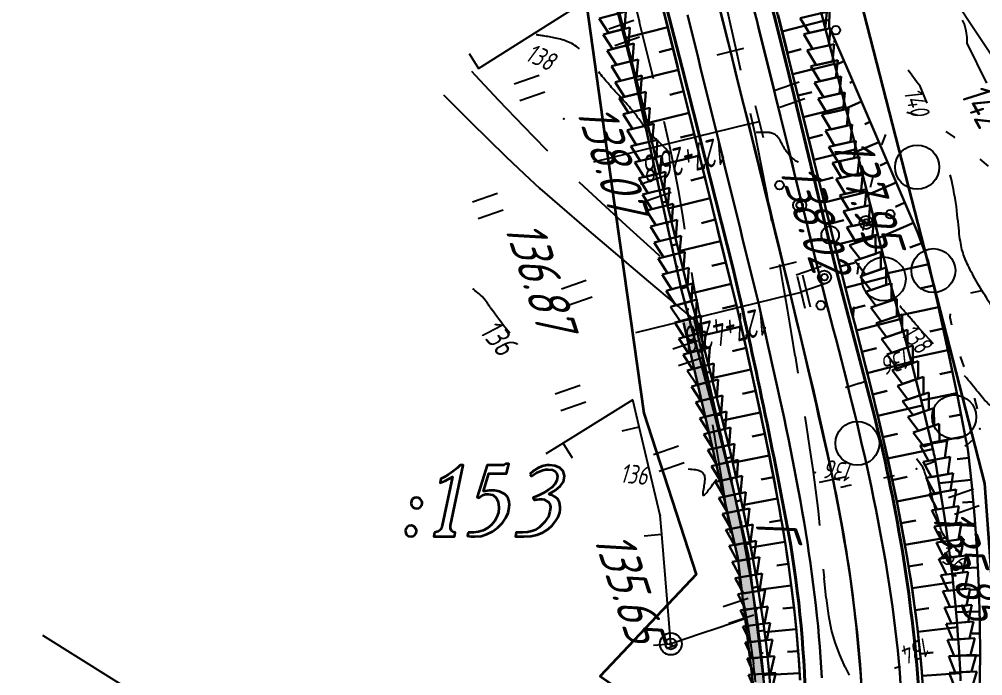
# Model space of a CAD drawing. Header units: millimetres. Extents: x -698 to 8131, y -704 to 4503.
# Drawn here: x 7918.2 to 8005.9, y -330.4 to -270.7 of the extents above; entities that cross this region are included whole.
import ezdxf

# ---------------------------------------------------------------- set-up
doc = ezdxf.new("R2010")
doc.units = ezdxf.units.MM
doc.linetypes.add('CONTI', pattern=[0])
for name, color, linetype, lineweight in [('10', 1, 'Continuous', 35), ('КОПИЯ_ОСЬ_13_ОТКОСЫ', 7, 'Continuous', 30), ('КОПИЯ_ОСЬ_ГРАНИЦЫ_ПОЛОС', 7, 'Continuous', 30), ('КОПИЯ_ОСЬ_ОТКОСЫ', 7, 'Continuous', 30), ('Огражд-перила', 1, 'ограждение2', 40), ('ОСЬ_ВЕРХ_ПОКРЫТИЯ_ГРАНИЦЫ_ПОЛОС', 7, 'Continuous', 30), ('ОСЬ_ВЕРХ_ПОКРЫТИЯ_ОСЬ', 1, 'Continuous', 30), ('Тротуар', 40, 'Continuous', 35)]:
    doc.layers.add(name, color=color, linetype=linetype, lineweight=lineweight)
for name, color, linetype in [('GOR_BDEFAULT', 212, 'CONTI'), ('NAD_MDEFAULT', 7, 'CONTI'), ('PI_OTDEFAULT', 172, 'CONTI'), ('PI_TTDEFAULT', 5, 'CONTI'), ('SIT_LDEFAULT', 7, 'CONTI'), ('USLZNDEFAULT', 7, 'CONTI'), ('канава', 7, 'Continuous'), ('ОСЬ_ВЕРХ_ПОКРЫТИЯ_ПИКЕТЫ', 1, 'Continuous'), ('ОСЬ_ВЕРХ_ПОКРЫТИЯ_РАЗБИВКА_КРИВ', 1, 'Continuous'), ('разметка', 7, 'Continuous')]:
    doc.layers.add(name, color=color, linetype=linetype)
doc.layers.get('КОПИЯ_ОСЬ_ОТКОСЫ').off()
doc.styles.add('eskd', font='isocpeui.ttf', dxfattribs={"width": 1.2})
doc.styles.add('SHRFT', font='isocpeui.ttf', dxfattribs={"width": 3.5})
doc.styles.get("Standard").update_dxf_attribs({"font": 'isocpeui.ttf'})
doc.linetypes.add('ограждение2', pattern='A,0.25,-0.1,[132,ltypeshp.shx,S=0.1,R=0,X=-0.1,Y=0],-0.1,1', length=1.45)

# ---------------------------------------------------------------- blocks, each defined once
blk = doc.blocks.new('BL_22')
at = {"color": 0}
for radius in [1, 0.5, 0.1]:
    blk.add_circle((0, 0), radius, dxfattribs=at)
blk = doc.blocks.new('BL_2011')
at = {"color": 0}
for p, q in [((0, 0), (0, 2.4)), ((1.6, 0), (1.6, 2.4))]:
    blk.add_line(p, q, dxfattribs=at)
blk = doc.blocks.new('BL_2004')
at = {"color": 0}
blk.add_circle((0, 0), 2, dxfattribs=at)
blk = doc.blocks.new('BL_2010')
at = {"color": 0}
for centre, radius in [((0, 5.78), 0.4), ((0, 3.46), 0.6), ((0, 3.46), 0.3), ((0, 0), 0.8), ((-3.46, -1.74), 0.6), ((-3.46, -1.74), 0.3), ((3.46, -1.74), 0.6), ((3.46, -1.74), 0.3), ((-5.78, -2.88), 0.4), ((5.78, -2.88), 0.4)]:
    blk.add_circle(centre, radius, dxfattribs=at)
blk = doc.blocks.new('6')
at = {"layer": 'канава', "color": 5, "linetype": 'Continuous', "lineweight": 30}
for p, q in [((-1.5, -1.25), (-1.5, 1.25)), ((0, 0.75), (-1.5, 1.25)), ((0, 0.75), (0, -0.75)), ((0, -0.75), (-1.5, -1.25))]:
    blk.add_line(p, q, dxfattribs=at)
blk = doc.blocks.new('*U54')
at = {"layer": 'КОПИЯ_ОСЬ_13_ОТКОСЫ'}
for points in [[(276.51, -521.282), (279.502, -532.858), (284.177, -551.278), (285.174, -554.988), (286.411, -559.683), (287.372, -563.491), (288.292, -567.349), (288.314, -567.429), (288.376, -567.671), (288.432, -567.914), (288.466, -568.077), (288.498, -568.24), (288.856, -570.293), (289.18, -572.267), (289.385, -573.597), (289.58, -574.928), (289.765, -576.261), (289.939, -577.607), (290.101, -578.955), (290.249, -580.304), (290.353, -581.325), (290.449, -582.347), (290.536, -583.37), (290.615, -584.394), (290.686, -585.426), (290.748, -586.459), (290.8, -587.493), (290.843, -588.527)], [(270.131, -490.128), (274.724, -499.16), (279.274, -508.213), (279.115, -518.639), (278.901, -529.064), (280.827, -533.516), (286.944, -547.715), (287.905, -550.363), (288.742, -554.12), (289.783, -558.892), (290.59, -562.774), (291.356, -566.715), (291.384, -566.824), (291.434, -567.044), (291.476, -567.265), (291.511, -567.487), (291.54, -567.71), (291.859, -570.746), (292.134, -573.809), (292.356, -576.9), (292.519, -580.015), (292.612, -583.153), (292.629, -586.311), (292.561, -589.485)], [(278.915, -528.461), (278.37, -528.448)], [(279.456, -530.346), (279.289, -530.418)], [(280.25, -532.182), (279.42, -532.54)], [(281.043, -534.018), (280.766, -534.137)], [(281.834, -535.854), (280.417, -536.465)], [(282.626, -537.691), (282.153, -537.895)], [(283.417, -539.528), (281.414, -540.391)], [(284.208, -541.365), (283.541, -541.653)], [(285, -543.202), (282.41, -544.317)], [(285.791, -545.038), (284.928, -545.41)], [(286.582, -546.875), (283.407, -548.243)], [(287.314, -548.735), (286.231, -549.129)], [(287.964, -550.625), (284.225, -551.458)], [(288.399, -552.577), (287.153, -552.855)], [(288.832, -554.53), (285.259, -555.309)], [(289.258, -556.484), (288.067, -556.744)], [(289.684, -558.438), (286.278, -559.18)], [(290.095, -560.395), (288.958, -560.632)], [(290.503, -562.353), (287.256, -563.029)], [(290.89, -564.315), (289.805, -564.526)], [(291.272, -566.279), (288.18, -566.88)], [(291.596, -568.251), (290.552, -568.361)], [(291.806, -570.24), (288.899, -570.545)], [(291.992, -572.231), (291.022, -572.318)], [(292.164, -574.224), (289.507, -574.415)], [(292.307, -576.218), (291.422, -576.282)], [(292.425, -578.215), (290.028, -578.34)], [(292.524, -580.212), (291.725, -580.236)], [(292.584, -582.211), (290.442, -582.275)], [(292.618, -584.211), (291.904, -584.215)], [(292.629, -586.211), (290.734, -586.221)]]:
    blk.add_lwpolyline(points, dxfattribs=at)
blk = doc.blocks.new('*U57')
at = {"layer": 'КОПИЯ_ОСЬ_13_ОТКОСЫ'}
for points in [[(290.183, -534.663), (293.073, -546.158), (296.951, -561.864), (297.7, -564.563), (298.66, -568.245), (299.826, -572.804), (300.713, -576.423), (301.545, -580.019), (302.124, -582.698), (302.485, -584.472), (302.826, -586.25), (303.039, -587.427), (303.242, -588.605), (303.435, -589.786), (303.616, -590.957), (303.784, -592.13), (303.941, -593.305), (304.049, -594.179), (304.15, -595.054), (304.244, -595.93), (304.33, -596.807), (304.537, -599.421)], [(289.583, -532.859), (292.065, -542.5), (293.095, -547.129), (296.375, -562.005), (297.08, -564.715), (298.072, -568.388), (299.277, -572.933), (300.196, -576.538), (301.06, -580.12), (301.266, -581.012), (301.993, -584.565), (302.216, -585.742), (302.43, -586.92), (302.634, -588.099), (302.826, -589.269), (303.007, -590.441), (303.178, -591.614), (303.296, -592.487), (303.408, -593.36), (303.513, -594.234), (303.611, -595.109), (303.7, -595.977), (303.781, -596.845), (303.855, -597.714)], [(291.028, -538.449), (291.135, -538.422)], [(291.525, -540.387), (291.561, -540.378)], [(292.02, -542.325), (292.111, -542.301)], [(292.46, -544.276), (292.49, -544.269)], [(292.894, -546.228), (293.08, -546.186)], [(293.327, -548.18), (293.389, -548.167)], [(293.757, -550.133), (294.04, -550.071)], [(294.188, -552.087), (294.282, -552.066)], [(294.619, -554.04), (294.999, -553.956)], [(295.049, -555.993), (295.176, -555.965)], [(295.48, -557.946), (295.958, -557.84)], [(295.911, -559.899), (296.07, -559.864)], [(296.341, -561.852), (296.917, -561.725)], [(296.839, -563.789), (297.029, -563.74)], [(297.352, -565.722), (297.96, -565.558)], [(297.873, -567.653), (298.076, -567.598)], [(298.39, -569.585), (298.964, -569.433)], [(298.902, -571.518), (299.094, -571.468)], [(299.41, -573.453), (299.951, -573.315)], [(299.904, -575.391), (300.084, -575.345)], [(300.388, -577.331), (300.895, -577.209)], [(300.857, -579.276), (301.026, -579.235)], [(301.309, -581.224), (301.785, -581.126)], [(301.71, -583.183), (301.868, -583.151)], [(302.104, -585.144), (302.598, -585.05)], [(302.464, -587.111), (302.629, -587.082)], [(302.797, -589.083), (303.308, -589.001)], [(303.099, -591.06), (303.27, -591.036)], [(303.368, -593.042), (303.898, -592.975)], [(303.602, -595.029), (303.779, -595.009)], [(303.797, -597.019), (304.343, -596.971)]]:
    blk.add_lwpolyline(points, dxfattribs=at)

msp = doc.modelspace()

# ---------------------------------------------------------------- hatches: boundary and pattern name
at = {"layer": 'Тротуар', "lineweight": 30, "ltscale": 7}
msp.add_hatch(color=256, dxfattribs=at).paths.add_polyline_path([(7979.639, -298.1), (7978.665, -298.325), (7983.589, -319.711), (7984.984, -331.282), (7984.279, -348.877), (7979.817, -365.583), (7965.964, -387.707), (7950.598, -402.987), (7894.383, -450.604), (7843.734, -494.517), (7844.701, -495.003), (7895.033, -451.364), (7951.274, -403.724), (7966.675, -388.456), (7980.744, -365.987), (7985.295, -348.95), (7985.986, -331.241), (7984.576, -319.538)])

# ---------------------------------------------------------------- linework, layer by layer
at = {"linetype": 'Continuous'}
msp.add_line((8051.204, -408.335), (7920.357, -326.767), dxfattribs=at)
at = {"layer": '10'}
for points in [[(7863.853, 70.864), (7884.476, 12.617), (7877.933, 4.654), (7901.503, -60.456), (7901.503, -60.456), (7903.353, -66.696), (7920.303, -88.716), (7920.303, -88.716), (7924.883, -103.006), (7927.523, -111.296), (7935.553, -136.466), (7947.793, -175.836), (7939.213, -182.256), (7941.853, -190.566), (7950.433, -184.326), (7954.713, -198.606), (7954.713, -198.606), (7964.685, -232.402), (7972.355, -287.432), (7972.925, -291.482), (7975.035, -306.552), (7979.805, -321.222), (7971.075, -330.472)], [(8007.615, -334.042), (8006.055, -312.952), (7993.635, -264.502), (7974.573, -194.306), (7968.623, -174.866), (7964.873, -168.836), (7966.053, -166.916), (7929.843, -50.886), (7929.843, -50.886), (7913.743, -6.586), (7904.923, -2.646), (7881.943, 63.124)], [(7954.713, -198.606), (7964.685, -232.402), (7972.355, -287.432), (7972.925, -291.482), (7975.035, -306.552), (7979.805, -321.222), (7971.075, -330.472), (7975.975, -333.902), (7980.045, -344.882), (7974.835, -356.852), (7975.845, -360.712)], [(7777.275, -561.382), (7779.235, -563.922), (7804.995, -544.202), (7801.735, -540.062), (7827.925, -519.342), (7830.075, -522.142), (7880.365, -480.112), (7888.765, -477.362), (7981.265, -400.242), (7996.105, -379.532), (8005.275, -357.472), (8007.615, -334.042), (8006.055, -312.952), (7993.635, -264.502)]]:
    msp.add_lwpolyline(points, dxfattribs=at)
for points in [[(7955.995, -317.402), (7955.935, -317.782), (7957.825, -317.782), (7957.875, -317.402), (7957.655, -317.352), (7957.535, -317.262), (7957.465, -317.032), (7957.465, -316.982), (7957.465, -316.952), (7957.465, -316.922), (7957.465, -316.872), (7957.465, -316.852), (7957.465, -316.812), (7957.465, -316.762), (7958.605, -311.292), (7958.325, -311.292), (7958.175, -311.432), (7958.055, -311.562), (7957.665, -311.872), (7957.465, -312.012), (7957.265, -312.132), (7956.935, -312.332), (7956.575, -312.522), (7956.515, -312.892), (7956.985, -312.702), (7957.625, -312.362), (7956.685, -316.762), (7956.695, -316.792), (7956.675, -316.852), (7956.655, -316.922), (7956.615, -317.022), (7956.535, -317.152), (7956.335, -317.312)], [(7959.075, -317.402), (7958.995, -317.702), (7959.165, -317.732), (7959.335, -317.782), (7959.505, -317.782), (7959.675, -317.782), (7960.235, -317.732), (7960.765, -317.572), (7961.275, -317.322), (7961.755, -316.952), (7962.175, -316.532), (7962.485, -316.082), (7962.695, -315.612), (7962.805, -315.122), (7962.805, -315.022), (7962.815, -314.912), (7962.785, -314.602), (7962.705, -314.332), (7962.575, -314.112), (7962.385, -313.922), (7961.925, -313.672), (7961.455, -313.582), (7961.395, -313.582), (7960.985, -313.602), (7960.605, -313.642), (7960.515, -313.652), (7960.445, -313.662), (7960.945, -312.052), (7962.555, -312.052), (7962.765, -311.162), (7962.495, -311.162), (7962.315, -311.272), (7962.135, -311.292), (7962.015, -311.292), (7961.985, -311.292), (7960.785, -311.292), (7959.885, -314.192), (7960.045, -314.262), (7960.375, -314.012), (7960.645, -313.932), (7960.875, -313.912), (7961.295, -313.992), (7961.605, -314.242), (7961.795, -314.622), (7961.855, -315.132), (7961.855, -315.182), (7961.815, -315.582), (7961.685, -315.972), (7961.475, -316.342), (7961.185, -316.702), (7960.825, -317.002), (7960.435, -317.222), (7960.005, -317.352), (7959.545, -317.402), (7959.305, -317.402)], [(7964.665, -312.092), (7964.835, -312.272), (7965.295, -311.962), (7965.855, -311.732), (7966.105, -311.672), (7966.345, -311.672), (7966.715, -311.722), (7966.975, -311.862), (7967.135, -312.072), (7967.185, -312.312), (7967.125, -312.682), (7966.935, -313.022), (7966.665, -313.312), (7966.385, -313.542), (7965.935, -313.812), (7965.635, -313.962), (7965.535, -314.002), (7965.455, -314.032), (7965.445, -314.032), (7965.405, -314.062), (7965.355, -314.082), (7965.255, -314.122), (7965.165, -314.162), (7965.135, -314.172), (7965.065, -314.212), (7964.985, -314.232), (7965.075, -314.452), (7965.115, -314.432), (7965.195, -314.412), (7965.355, -314.402), (7965.545, -314.372), (7965.585, -314.372), (7965.615, -314.372), (7965.785, -314.382), (7965.975, -314.422), (7966.365, -314.642), (7966.505, -314.832), (7966.545, -315.112), (7966.505, -315.512), (7966.355, -315.942), (7966.015, -316.482), (7965.525, -316.952), (7965.215, -317.152), (7964.865, -317.292), (7964.465, -317.372), (7964.015, -317.402), (7963.925, -317.402), (7963.855, -317.402), (7963.605, -317.402), (7963.415, -317.402), (7963.365, -317.782), (7963.405, -317.782), (7963.445, -317.782), (7963.615, -317.782), (7963.785, -317.782), (7963.965, -317.782), (7964.125, -317.782), (7964.765, -317.742), (7965.345, -317.612), (7965.855, -317.402), (7966.325, -317.102), (7966.705, -316.762), (7967.015, -316.392), (7967.245, -316.002), (7967.395, -315.582), (7967.445, -315.342), (7967.445, -315.102), (7967.385, -314.682), (7967.205, -314.372), (7966.965, -314.162), (7966.715, -314.012), (7966.565, -313.972), (7966.425, -313.932), (7966.425, -313.882), (7966.995, -313.552), (7967.445, -313.202), (7967.725, -312.792), (7967.825, -312.262), (7967.715, -311.842), (7967.405, -311.532), (7966.965, -311.352), (7966.465, -311.292), (7966.355, -311.292), (7966.245, -311.292), (7965.805, -311.392), (7965.385, -311.562), (7965.005, -311.802)], [(7954.005, -314.362), (7953.895, -314.522), (7953.865, -314.732), (7953.895, -314.942), (7954.015, -315.102), (7954.185, -315.202), (7954.365, -315.232), (7954.565, -315.202), (7954.725, -315.082), (7954.845, -314.922), (7954.875, -314.732), (7954.875, -314.682), (7954.875, -314.622), (7954.705, -314.342), (7954.555, -314.252), (7954.375, -314.222), (7954.185, -314.252)], [(7953.505, -316.912), (7953.385, -317.072), (7953.355, -317.272), (7953.385, -317.462), (7953.485, -317.632), (7953.645, -317.742), (7953.865, -317.782), (7954.055, -317.742), (7954.225, -317.632), (7954.335, -317.462), (7954.365, -317.272), (7954.365, -317.242), (7954.365, -317.212), (7954.195, -316.902), (7954.035, -316.802), (7953.865, -316.762), (7953.675, -316.802)]]:
    msp.add_lwpolyline(points, close=True, dxfattribs=at)
at = {"layer": 'GOR_BDEFAULT', "color": 212, "flags": 128}
for points, elevation in [([(8006.239, -276.54), (8004.469, -272.91), (8004.459, -272.39), (8004.369, -271.8), (8004.209, -271.19), (8004.039, -270.82)], 142), ([(7969.189, -273.41), (7969.049, -273.3), (7968.919, -273.2), (7968.779, -273.11), (7968.639, -273.03), (7968.489, -272.95), (7968.349, -272.88), (7968.199, -272.82), (7968.049, -272.76), (7967.909, -272.7), (7967.759, -272.65), (7967.609, -272.6), (7967.459, -272.56), (7967.309, -272.52), (7967.169, -272.49), (7967.019, -272.45), (7966.869, -272.42), (7966.729, -272.39), (7966.589, -272.36), (7966.449, -272.33), (7966.309, -272.31), (7966.179, -272.29), (7966.049, -272.27), (7965.929, -272.25), (7965.809, -272.23), (7965.699, -272.21), (7965.599, -272.2), (7965.499, -272.18), (7965.409, -272.17), (7965.329, -272.16), (7965.249, -272.15)], 138), ([(7977.449, -282.98), (7977.019, -282.48), (7976.569, -282.03), (7976.509, -281.97), (7976.439, -281.91), (7976.369, -281.84), (7976.289, -281.77), (7976.209, -281.7), (7976.129, -281.62), (7976.039, -281.54), (7975.949, -281.45), (7975.859, -281.36), (7975.769, -281.28), (7975.679, -281.19), (7975.589, -281.09), (7975.509, -281), (7975.419, -280.91), (7975.339, -280.82), (7975.269, -280.73), (7975.189, -280.64), (7975.119, -280.55), (7975.059, -280.46), (7974.989, -280.36), (7974.929, -280.27), (7974.859, -280.18), (7974.789, -280.08), (7974.729, -279.99), (7974.659, -279.89), (7974.589, -279.79), (7974.509, -279.69), (7974.439, -279.58), (7974.349, -279.47), (7974.269, -279.36), (7974.169, -279.24), (7974.079, -279.12), (7973.969, -279), (7973.869, -278.87), (7973.759, -278.74), (7973.639, -278.61), (7973.529, -278.48), (7973.409, -278.34), (7973.289, -278.21), (7973.169, -278.08), (7973.049, -277.94), (7972.919, -277.81), (7972.799, -277.68), (7972.679, -277.55), (7972.569, -277.42), (7972.449, -277.29), (7972.339, -277.17), (7972.219, -277.05), (7972.109, -276.93), (7971.999, -276.8), (7971.899, -276.68), (7971.789, -276.56), (7971.679, -276.44), (7971.579, -276.32), (7971.469, -276.19), (7971.369, -276.07), (7971.259, -275.94), (7971.159, -275.8), (7971.049, -275.67), (7970.939, -275.53)], 138), ([(8000.809, -278.36), (8000.169, -276.83), (7999.869, -276.46), (7999.419, -275.83), (7999.089, -275.37)], 140), ([(7987.129, -281.35), (7987.059, -281.28), (7986.989, -281.23), (7986.909, -281.18), (7986.829, -281.14), (7986.749, -281.11), (7986.669, -281.08), (7986.589, -281.06), (7986.509, -281.05), (7986.429, -281.04), (7986.349, -281.03), (7986.269, -281.02), (7986.189, -281.02), (7986.109, -281.02), (7986.039, -281.02), (7985.969, -281.02), (7985.259, -281.03)], 138), ([(7988.079, -282.86), (7988.019, -282.76), (7987.949, -282.65), (7987.879, -282.55), (7987.819, -282.44), (7987.759, -282.33), (7987.699, -282.21), (7987.639, -282.1), (7987.579, -281.99), (7987.519, -281.89), (7987.459, -281.78), (7987.399, -281.68), (7987.329, -281.59), (7987.269, -281.5), (7987.199, -281.42), (7987.129, -281.35)], 138), ([(7989.109, -283.77), (7989.069, -283.74), (7989.009, -283.71), (7988.949, -283.67), (7988.889, -283.63), (7988.819, -283.58), (7988.749, -283.53), (7988.679, -283.47), (7988.609, -283.41), (7988.529, -283.35), (7988.459, -283.28), (7988.379, -283.2), (7988.299, -283.12), (7988.229, -283.04), (7988.159, -282.95), (7988.079, -282.86)], 138), ([(8012.529, -300.51), (8012.369, -300.48), (8012.189, -300.45), (8011.989, -300.42), (8011.779, -300.38), (8011.559, -300.33), (8011.319, -300.28), (8011.079, -300.22), (8010.829, -300.15), (8010.569, -300.07), (8010.309, -299.98), (8010.049, -299.88), (8009.799, -299.77), (8009.539, -299.65), (8009.289, -299.52), (8009.049, -299.37), (8008.809, -299.21), (8008.589, -299.03), (8008.369, -298.85), (8008.149, -298.65), (8007.949, -298.44), (8007.749, -298.23), (8007.559, -298.01), (8007.379, -297.78), (8007.199, -297.55), (8007.029, -297.31), (8006.859, -297.07), (8006.699, -296.83), (8006.539, -296.59), (8006.379, -296.35), (8006.229, -296.11), (8006.079, -295.87), (8005.939, -295.64), (8005.799, -295.41), (8005.659, -295.18), (8005.529, -294.96), (8005.399, -294.74), (8005.269, -294.52), (8005.149, -294.31), (8005.039, -294.1), (8004.929, -293.9), (8004.819, -293.7), (8004.719, -293.51), (8004.629, -293.32), (8004.539, -293.14), (8004.459, -292.97), (8004.379, -292.8), (8004.309, -292.63), (8004.249, -292.47), (8004.179, -292.31), (8004.129, -292.15), (8004.079, -291.99), (8004.029, -291.83), (8003.979, -291.66), (8003.939, -291.48), (8003.909, -291.3), (8003.869, -291.11), (8003.839, -290.91), (8003.799, -290.7), (8003.769, -290.48), (8003.739, -290.24), (8003.719, -289.98), (8003.689, -289.71), (8003.659, -289.43), (8003.629, -289.12), (8003.589, -288.81), (8003.549, -288.48), (8003.509, -288.13), (8003.469, -287.77), (8003.409, -287.4), (8003.349, -287.01), (8003.279, -286.61), (8003.209, -286.19), (8003.119, -285.76), (8003.029, -285.32), (8002.919, -284.87)], 140), ([(7962.839, -299.28), (7962.549, -298.91), (7962.289, -298.58), (7962.059, -298.28), (7961.859, -298.01), (7961.679, -297.77), (7961.519, -297.56), (7961.389, -297.38), (7961.269, -297.22), (7961.169, -297.08), (7961.079, -296.96), (7961.009, -296.85), (7960.949, -296.76), (7960.899, -296.68), (7960.849, -296.62), (7960.819, -296.56), (7960.499, -296.14), (7960.329, -295.96), (7960.189, -295.82), (7960.059, -295.71), (7959.929, -295.61), (7959.789, -295.5), (7959.669, -295.4), (7959.579, -295.32), (7959.519, -295.27), (7959.489, -295.25)], 136), ([(8001.399, -300.24), (8000.259, -299.03), (8000.209, -298.98), (8000.159, -298.92), (8000.109, -298.85), (8000.049, -298.79), (7999.999, -298.73), (7999.939, -298.66), (7999.879, -298.59), (7999.819, -298.52), (7999.759, -298.45), (7999.689, -298.38), (7999.629, -298.3), (7999.559, -298.23), (7999.489, -298.15), (7999.419, -298.07), (7999.349, -297.98), (7999.279, -297.9), (7999.199, -297.81), (7999.119, -297.73), (7999.049, -297.64), (7998.969, -297.55), (7998.899, -297.46), (7998.819, -297.38), (7998.749, -297.3), (7998.679, -297.22), (7998.609, -297.14), (7998.549, -297.07), (7998.489, -297), (7998.429, -296.93), (7998.379, -296.87), (7998.339, -296.82)], 138), ([(8007.319, -306.14), (8007.279, -306.14), (8007.229, -306.13), (8007.179, -306.12), (8007.129, -306.11), (8007.069, -306.09), (8007.009, -306.07), (8006.939, -306.04), (8006.869, -306.01), (8006.789, -305.97), (8006.709, -305.93), (8006.619, -305.88), (8006.539, -305.82), (8006.439, -305.75), (8006.349, -305.67), (8006.249, -305.57), (8006.149, -305.47), (8006.039, -305.36), (8005.929, -305.24), (8005.819, -305.1), (8005.699, -304.96), (8005.569, -304.81), (8005.449, -304.65), (8005.309, -304.49), (8005.169, -304.31), (8005.029, -304.13), (8004.879, -303.94), (8004.719, -303.75), (8004.559, -303.56), (8004.379, -303.35), (8004.199, -303.15)], 138), ([(7993.379, -304.21), (7993.449, -304.19), (7993.519, -304.17), (7993.599, -304.15), (7993.689, -304.12), (7993.779, -304.09), (7993.869, -304.07), (7993.959, -304.04), (7994.059, -304.01), (7994.159, -303.98), (7994.249, -303.95), (7994.339, -303.92), (7994.439, -303.89), (7994.519, -303.87), (7994.599, -303.84), (7994.679, -303.82)], 136), ([(7993.379, -304.21), (7993.449, -304.19), (7993.519, -304.17), (7993.599, -304.15), (7993.689, -304.12), (7993.779, -304.09), (7993.869, -304.07), (7993.959, -304.04), (7994.059, -304.01), (7994.159, -303.98), (7994.249, -303.95), (7994.339, -303.92), (7994.439, -303.89), (7994.519, -303.87), (7994.599, -303.84), (7994.679, -303.82)], 136), ([(7994.679, -303.82), (7995.219, -303.66)], 136), ([(8003.809, -319.18), (8003.519, -318.94), (8003.269, -318.72), (8003.049, -318.51), (8002.859, -318.33), (8002.699, -318.15), (8002.559, -317.99), (8002.449, -317.84), (8002.349, -317.7), (8002.269, -317.56), (8002.199, -317.44), (8002.149, -317.32), (8002.099, -317.21), (8002.069, -317.09), (8002.029, -316.98), (8001.999, -316.87), (8001.969, -316.76), (8001.939, -316.65), (8001.909, -316.53), (8001.879, -316.42), (8001.849, -316.3), (8001.809, -316.19), (8001.779, -316.07), (8001.749, -315.95), (8001.719, -315.83), (8001.679, -315.71), (8001.649, -315.59), (8001.609, -315.47), (8001.579, -315.34), (8001.549, -315.22), (8001.509, -315.09), (8001.479, -314.97), (8001.439, -314.84), (8001.409, -314.72), (8001.369, -314.59), (8001.329, -314.46), (8001.299, -314.33), (8001.259, -314.21), (8001.229, -314.08), (8001.189, -313.95), (8001.149, -313.82), (8001.119, -313.69), (8001.079, -313.56), (8001.049, -313.43), (8001.009, -313.3), (8000.969, -313.18), (8000.939, -313.05), (8000.899, -312.92), (8000.869, -312.79), (8000.829, -312.67), (8000.789, -312.54), (8000.759, -312.42), (8000.719, -312.3), (8000.679, -312.19), (8000.639, -312.07), (8000.609, -311.96), (8000.569, -311.86), (8000.529, -311.75), (8000.489, -311.65), (8000.449, -311.56), (8000.409, -311.47), (7999.859, -310.72)], 136), ([(7979.079, -311.62), (7979.259, -311.64), (7979.419, -311.65), (7979.579, -311.67), (7979.729, -311.69), (7979.859, -311.71), (7979.979, -311.74), (7980.089, -311.78), (7980.189, -311.82), (7980.279, -311.87), (7980.359, -311.93), (7980.419, -311.99), (7980.479, -312.07), (7980.519, -312.15), (7980.549, -312.25), (7980.569, -312.36), (7980.579, -312.48), (7980.579, -312.61), (7980.569, -312.75), (7980.549, -312.89), (7980.529, -313.04), (7980.509, -313.18), (7980.489, -313.32), (7980.459, -313.46), (7980.439, -313.59), (7980.419, -313.7), (7980.409, -313.8), (7980.409, -313.89), (7980.409, -313.95), (7980.419, -314), (7980.449, -314.02), (7980.489, -314.01), (7980.549, -313.98), (7980.609, -313.92), (7980.679, -313.85), (7980.759, -313.76), (7980.849, -313.66), (7980.939, -313.54), (7981.039, -313.42), (7981.139, -313.29), (7981.229, -313.16), (7981.329, -313.02), (7981.419, -312.89), (7981.509, -312.77), (7981.589, -312.65), (7981.669, -312.55)], 136), ([(7990.479, -311.92), (7990.529, -311.93)], 136), ([(7990.529, -311.93), (7990.699, -311.95)], 136), ([(7990.529, -311.93), (7990.699, -311.95)], 136), ([(7997.829, -329.76), (7997.989, -329.7)], 134), ([(7997.829, -329.76), (7997.989, -329.7)], 134), ([(7997.989, -329.7), (7998.379, -329.55)], 134), ([(7997.989, -329.7), (7998.379, -329.55)], 134), ([(7997.989, -329.7), (7998.379, -329.55)], 134), ([(7997.989, -329.7), (7998.379, -329.55)], 134)]:
    msp.add_lwpolyline(points, dxfattribs=dict(at, elevation=elevation))
at = {"layer": 'PI_TTDEFAULT', "color": 5}
for p in [(7967.759, -279.79, 137.107), (7965.589, -286.13, 136.87), (8005.609, -307.99, 137.369), (7999.859, -311.63, 135.855), (7976.529, -315.87, 135.647)]:
    msp.add_point(p, dxfattribs=at)
at = {"layer": 'SIT_LDEFAULT', "color": 7}
for p, q in [((8019.999, -294.21), (7975.199, -226.45)), ((7973.479, -266.41), (7974.639, -271.01)), ((7959.989, -275.21), (7968.449, -269.87)), ((7983.539, -273.88), (7982.459, -269.16)), ((7974.629, -271.01), (7975.779, -275.62)), ((7959.139, -273.86), (7959.989, -275.21)), ((7983.879, -275.4), (7983.539, -273.88)), ((7959.379, -275.47), (7959.699, -275.81)), ((7959.699, -275.81), (7960.559, -276.74)), ((7975.779, -275.62), (7975.899, -276.12)), ((7960.559, -276.74), (7961.829, -278.08)), ((7956.829, -277.6), (7957.159, -277.93)), ((7957.159, -277.93), (7958.039, -278.82)), ((7961.829, -278.08), (7963.339, -279.68)), ((7958.039, -278.82), (7959.319, -280.1)), ((7985.159, -281.15), (7984.759, -279.31)), ((7998.959, -279.19), (7999.929, -279.45)), ((7959.319, -280.1), (7960.869, -281.63)), ((7963.339, -279.68), (7964.969, -281.37)), ((7976.849, -280), (7977.319, -282)), ((7985.699, -283.8), (7985.159, -281.15)), ((7996.699, -282.15), (7997.049, -281.21)), ((8002.519, -280.93), (8003.279, -281.45)), ((7960.869, -281.63), (7962.529, -283.25)), ((7964.969, -281.37), (7966.269, -282.71)), ((7977.319, -282), (7977.739, -284.02)), ((8003.279, -281.45), (8003.329, -281.49)), ((7962.529, -283.25), (7964.149, -284.8)), ((7986.229, -286.55), (7985.699, -283.8)), ((8005.599, -283.45), (8006.359, -284.1)), ((7964.149, -284.8), (7965.589, -286.13)), ((7977.739, -284.02), (7978.159, -286.26)), ((7969.139, -285.51), (7969.549, -285.9)), ((7995.669, -286), (7995.889, -285.03)), ((7965.589, -286.13), (7967.359, -287.68)), ((7969.549, -285.9), (7971.569, -287.77)), ((7978.159, -286.26), (7978.549, -288.57)), ((7986.699, -289.11), (7986.219, -286.55)), ((7967.359, -287.68), (7969.829, -289.8)), ((7971.569, -287.77), (7973.779, -289.8)), ((7978.549, -288.57), (7978.749, -289.82)), ((7994.989, -289.94), (7995.149, -288.95)), ((7969.829, -289.8), (7972.649, -292.2)), ((7973.779, -289.8), (7975.939, -291.77)), ((7975.939, -291.77), (7976.499, -292.27)), ((7972.649, -292.2), (7975.469, -294.58)), ((7987.689, -294.67), (7987.409, -293.05)), ((7994.479, -293.91), (7994.599, -292.92)), ((7979.379, -293.78), (7979.439, -294.18)), ((7979.449, -294.18), (7979.579, -295.06)), ((7975.469, -294.58), (7977.909, -296.64)), ((7979.459, -294.96), (7979.579, -295.06)), ((7979.579, -295.06), (7979.679, -295.58)), ((7988.109, -297.11), (7987.689, -294.67)), ((7979.679, -295.58), (7979.789, -296.11)), ((7979.789, -296.11), (7979.909, -296.65)), ((8005.749, -295.43), (8004.769, -295.63)), ((8005.759, -295.42), (8005.739, -295.42)), ((7977.909, -296.64), (7979.639, -298.1)), ((7979.909, -296.65), (7980.029, -297.18)), ((7994.099, -297.89), (7994.179, -296.89)), ((7980.029, -297.18), (7980.139, -297.69)), ((7980.139, -297.69), (7980.229, -298.18)), ((7988.479, -299.29), (7988.109, -297.11)), ((8002.899, -297.51), (8002.889, -297.82)), ((8002.889, -297.82), (8003.039, -298.51)), ((7979.639, -298.1), (7980.299, -298.65)), ((7980.229, -298.18), (7980.299, -298.65)), ((7980.299, -298.65), (7980.339, -299.1)), ((7980.339, -299.1), (7980.349, -299.55)), ((7980.349, -299.55), (7980.349, -300.01)), ((7988.819, -301.35), (7988.469, -299.29)), ((7980.349, -300.01), (7980.339, -300.46)), ((7980.339, -300.46), (7980.339, -300.92)), ((7980.339, -300.92), (7980.359, -301.37)), ((7980.359, -301.37), (7980.399, -301.82)), ((7989.089, -302.91), (7988.829, -301.35)), ((8003.829, -301.39), (8004.149, -302.34)), ((7980.399, -301.82), (7980.529, -302.7)), ((7980.529, -302.7), (7980.679, -303.66)), ((7974.029, -305.34), (7967.689, -309.29)), ((7974.619, -307.8), (7974.029, -305.33)), ((8005.109, -305.19), (8005.129, -305.26)), ((8005.129, -305.26), (8005.359, -306.16)), ((7981.289, -307.61), (7981.469, -308.74)), ((7989.829, -307.65), (7989.709, -306.86)), ((7973.059, -308.17), (7974.619, -307.8)), ((7976.539, -315.87), (7974.619, -307.8)), ((7990.149, -309.7), (7989.839, -307.65)), ((7967.689, -309.29), (7966.119, -310.27)), ((7968.539, -310.65), (7967.689, -309.29)), ((7981.479, -308.74), (7981.859, -311.11)), ((8005.009, -308.94), (8004.449, -309.44)), ((7990.439, -311.68), (7990.149, -309.7)), ((8004.449, -309.44), (8004.239, -309.57)), ((7981.859, -311.11), (7982.219, -313.29)), ((8001.299, -311.04), (8000.639, -311.3)), ((8001.569, -310.93), (8001.299, -311.04)), ((7990.699, -313.55), (7990.439, -311.68)), ((7997.109, -312.42), (7996.829, -312.48)), ((7997.509, -312.32), (7997.109, -312.41)), ((7997.809, -312.26), (7997.509, -312.33)), ((7982.219, -313.29), (7982.509, -315.04)), ((7990.919, -315.45), (7990.699, -313.55)), ((7993.399, -313.22), (7992.919, -313.32)), ((7993.909, -313.1), (7993.399, -313.21)), ((7982.509, -315.04), (7982.779, -316.58)), ((7991.049, -316.77), (7990.919, -315.45)), ((7976.669, -317.57), (7976.529, -315.87)), ((7982.779, -316.58), (7982.939, -317.47)), ((7975.079, -317.71), (7976.669, -317.57)), ((7977.499, -327.54), (7976.669, -317.57)), ((7991.469, -321.52), (7991.399, -320.75)), ((7983.679, -321.41), (7983.689, -321.49)), ((7983.689, -321.49), (7983.969, -322.97)), ((7991.639, -323.37), (7991.459, -321.52)), ((7983.969, -322.97), (7984.209, -324.24)), ((7991.859, -324.98), (7991.649, -323.37)), ((7984.209, -324.24), (7984.379, -325.23)), ((7992.109, -326.28), (7991.859, -324.98)), ((7983.019, -325.69), (7981.669, -326.14)), ((7983.999, -325.36), (7983.019, -325.69)), ((7984.379, -325.23), (7983.999, -325.36)), ((7984.379, -325.23), (7984.519, -326.05)), ((7980.209, -326.63), (7978.859, -327.08)), ((7981.669, -326.14), (7980.209, -326.63)), ((7984.519, -326.05), (7984.649, -326.87)), ((7984.649, -326.87), (7984.779, -327.7)), ((7992.439, -327.4), (7992.109, -326.28)), ((7975.909, -327.67), (7977.499, -327.54)), ((7977.099, -327.95), (7978.099, -327.57)), ((7977.879, -327.41), (7977.499, -327.54)), ((7978.859, -327.08), (7977.879, -327.41)), ((7984.779, -327.7), (7984.899, -328.52)), ((7992.869, -328.54), (7992.439, -327.4)), ((7984.909, -328.52), (7985.009, -329.35)), ((7993.369, -329.67), (7992.869, -328.54)), ((7984.989, -329.35), (7985.089, -330.17)), ((7985.099, -330.17), (7985.169, -331)), ((7993.739, -330.38), (7993.379, -329.67))]:
    msp.add_line(p, q, dxfattribs=at)
at = {"layer": 'КОПИЯ_ОСЬ_13_ОТКОСЫ'}
for points in [[(7975.611, -225.939), (7980.114, -242.647), (7984.477, -259.392), (7988.697, -276.174), (7993.229, -294.623), (7994.197, -298.331), (7995.393, -303.002), (7996.317, -306.77), (7997.196, -310.572), (7998.012, -314.401), (7998.392, -316.331), (7998.749, -318.265), (7998.975, -319.565), (7999.19, -320.866), (7999.392, -322.17), (7999.582, -323.484), (7999.759, -324.799), (7999.922, -326.115), (8000.036, -327.11), (8000.141, -328.106), (8000.236, -329.103), (8000.323, -330.1), (8000.529, -333.137)], [(7965.966, -228.582), (7970.448, -245.209), (7974.789, -261.872), (7978.989, -278.572), (7983.517, -297.007), (7984.366, -300.724), (7985.396, -305.346), (7986.178, -309.029), (7986.908, -312.7), (7987.41, -315.441), (7987.719, -317.261), (7988.009, -319.084), (7988.189, -320.293), (7988.358, -321.504), (7988.516, -322.717), (7988.663, -323.923), (7988.797, -325.131), (7988.918, -326.34), (7989, -327.241), (7989.075, -328.143), (7989.141, -329.046), (7989.2, -329.949), (7989.251, -330.852)], [(7989.515, -263.656), (7992.506, -275.233), (7997.182, -293.653), (7998.179, -297.363), (7999.415, -302.058), (8000.377, -305.865), (8001.296, -309.724), (8001.319, -309.804), (8001.381, -310.046), (8001.437, -310.289), (8001.471, -310.452), (8001.503, -310.615), (8001.86, -312.668), (8002.185, -314.642), (8002.39, -315.971), (8002.585, -317.303), (8002.77, -318.636), (8002.944, -319.982), (8003.106, -321.33), (8003.254, -322.679), (8003.358, -323.7), (8003.453, -324.722), (8003.541, -325.745), (8003.62, -326.769), (8003.691, -327.801), (8003.752, -328.834), (8003.805, -329.868), (8003.848, -330.902)], [(7972.291, -268.017), (7975.181, -279.512), (7979.059, -295.218), (7979.808, -297.917), (7980.768, -301.599), (7981.933, -306.158), (7982.821, -309.777), (7983.653, -313.374), (7984.232, -316.053), (7984.592, -317.826), (7984.933, -319.604), (7985.147, -320.781), (7985.35, -321.96), (7985.544, -323.14), (7985.724, -324.311), (7985.892, -325.485), (7986.049, -326.659), (7986.158, -327.534), (7986.258, -328.409), (7986.352, -329.285), (7986.438, -330.161), (7986.645, -332.776)], [(7977.218, -271.46), (7973.405, -272.417)], [(7987.62, -271.834), (7991.393, -270.893)], [(7977.705, -273.4), (7976.433, -273.718)], [(7988.104, -273.775), (7989.361, -273.463)], [(7988.584, -275.717), (7992.39, -274.776)], [(7978.188, -275.341), (7974.378, -276.289)], [(7978.671, -277.282), (7977.4, -277.596)], [(7989.069, -277.684), (7990.337, -277.372)], [(7989.546, -279.626), (7993.382, -278.683)], [(7979.156, -279.249), (7975.347, -280.184)], [(7979.632, -281.191), (7978.363, -281.503)], [(7990.023, -281.569), (7991.302, -281.254)], [(7990.5, -283.51), (7994.366, -282.561)], [(7980.11, -283.134), (7976.306, -284.068)], [(7980.588, -285.075), (7979.319, -285.387)], [(7990.978, -285.453), (7992.266, -285.136)], [(7991.454, -287.395), (7995.351, -286.439)], [(7981.064, -287.018), (7977.265, -287.951)], [(7981.542, -288.96), (7980.275, -289.271)], [(7991.931, -289.338), (7993.23, -289.019)], [(7982.018, -290.902), (7978.224, -291.834)], [(7992.408, -291.28), (7996.335, -290.316)], [(7982.496, -292.845), (7981.23, -293.155)], [(7992.885, -293.222), (7994.194, -292.901)], [(7993.369, -295.162), (7997.311, -294.133)], [(7982.972, -294.787), (7979.197, -295.714)], [(7983.449, -296.729), (7982.19, -297.038)], [(7993.875, -297.097), (7995.189, -296.754)], [(7983.898, -298.678), (7980.225, -299.516)], [(7994.377, -299.033), (7998.352, -298.016)], [(7984.343, -300.628), (7983.119, -300.907)], [(7994.873, -300.971), (7996.197, -300.632)], [(7995.369, -302.908), (7999.37, -301.884)], [(7984.779, -302.58), (7981.221, -303.373)], [(7985.214, -304.532), (7984.029, -304.796)], [(7995.846, -304.851), (7997.183, -304.523)], [(7996.322, -306.793), (8000.374, -305.856)], [(7985.638, -306.487), (7982.193, -307.219)], [(7986.054, -308.443), (7984.906, -308.687)], [(7996.773, -308.742), (7998.123, -308.429)], [(7997.221, -310.691), (8001.322, -309.818)], [(7986.452, -310.403), (7983.119, -311.065)], [(7986.84, -312.365), (7985.73, -312.585)], [(7997.638, -312.647), (7999.005, -312.356)], [(7987.207, -314.331), (7983.988, -314.921)], [(7998.053, -314.604), (8002.049, -313.798)], [(7987.558, -316.3), (7986.483, -316.483)], [(7998.436, -316.567), (7999.772, -316.314)], [(7998.796, -318.534), (8002.662, -317.85)], [(7987.883, -318.273), (7984.775, -318.765)], [(7988.183, -320.251), (7987.145, -320.401)], [(7999.131, -320.506), (8000.423, -320.296)], [(7988.455, -322.232), (7985.46, -322.621)], [(7999.438, -322.482), (8003.173, -321.929)], [(7988.696, -324.218), (7987.696, -324.331)], [(7999.715, -324.463), (8000.963, -324.298)], [(7988.905, -326.206), (7986.026, -326.485)], [(7999.961, -326.447), (8003.564, -326.031)], [(7989.079, -328.199), (7988.118, -328.274)], [(8000.173, -328.436), (8001.376, -328.319)], [(7989.214, -330.195), (7986.453, -330.355)], [(8000.346, -330.429), (8003.819, -330.194)]]:
    msp.add_lwpolyline(points, dxfattribs=at)
at = {"layer": 'КОПИЯ_ОСЬ_ГРАНИЦЫ_ПОЛОС'}
for points in [[(7998.4, -331.165), (7998.321, -330.155), (7998.232, -329.147), (7998.134, -328.141), (7998.026, -327.137), (7997.91, -326.135), (7997.786, -325.135), (7997.653, -324.138), (7997.513, -323.142), (7997.365, -322.149), (7997.21, -321.157), (7997.048, -320.168), (7996.879, -319.181), (7996.704, -318.196), (7996.523, -317.214), (7996.336, -316.233), (7996.143, -315.254), (7995.945, -314.278), (7995.742, -313.303), (7995.534, -312.331), (7995.322, -311.36), (7995.106, -310.391), (7994.885, -309.424), (7994.661, -308.459), (7994.434, -307.496), (7994.203, -306.534), (7993.97, -305.574), (7993.734, -304.615), (7993.495, -303.658), (7993.255, -302.702), (7993.013, -301.748), (7992.769, -300.795), (7992.524, -299.843), (7992.277, -298.892), (7992.03, -297.943), (7991.782, -296.994), (7991.534, -296.047), (7991.286, -295.1), (7991.048, -294.129), (7990.81, -293.158), (7990.571, -292.187), (7990.333, -291.216), (7990.095, -290.245), (7989.856, -289.274), (7989.618, -288.304), (7989.38, -287.333), (7989.141, -286.362), (7988.903, -285.391), (7988.665, -284.42), (7988.426, -283.449), (7988.188, -282.478), (7987.95, -281.507), (7987.711, -280.536), (7987.473, -279.566), (7987.234, -278.593), (7986.995, -277.621), (7986.755, -276.649), (7986.514, -275.677), (7986.274, -274.705), (7986.032, -273.734), (7985.791, -272.762), (7985.548, -271.791), (7985.306, -270.819), (7985.062, -269.848)], [(7985.138, -270.119), (7985.38, -271.09), (7985.622, -272.061), (7985.863, -273.033), (7986.104, -274.004), (7986.344, -274.976), (7986.584, -275.948), (7986.823, -276.92), (7987.062, -277.892), (7987.3, -278.862), (7987.539, -279.833), (7987.777, -280.804), (7988.015, -281.774), (7988.253, -282.745), (7988.492, -283.716), (7988.73, -284.686), (7988.968, -285.657), (7989.207, -286.628), (7989.445, -287.598), (7989.683, -288.569), (7989.921, -289.54), (7990.16, -290.51), (7990.398, -291.481), (7990.636, -292.451), (7990.875, -293.422), (7991.113, -294.393), (7991.351, -295.363), (7991.589, -296.335), (7991.828, -297.307)]]:
    msp.add_lwpolyline(points, dxfattribs=at)
at = {"layer": 'Огражд-перила', "ltscale": 7}
for points in [[(8008.277, -341.155), (8001.725, -337.797, -0.147582), (8000.131, -332.684, 0.044303), (7996.043, -306.952), (7996.043, -306.952), (7996.043, -306.952), (7996.043, -306.952), (7992.453, -293.168), (7988.035, -274.963), (7984.555, -261.075), (7977.048, -232.51), (7964.978, -189.592), (7954.671, -155.968), (7939.642, -109.304), (7929.784, -80.336), (7914.782, -37.959), (7896.22, 14.483), (7889.735, 32.476)], [(7881.136, 29.571), (7889.948, 4.19), (7913.256, -61.731), (7925.12, -95.22), (7937.408, -132.073), (7946.537, -161.278), (7955.856, -192.011), (7965.009, -223.892), (7972.59, -252.107), (7978.544, -275.139), (7983.125, -293.303, -0.012488), (7988.401, -318.577, -0.040689), (7989.791, -335.391, -0.039762), (7988.26, -351.613, -0.056014), (7982.03, -370.267, -0.095933), (7948.961, -408.5), (7922.95, -430.67), (7891.218, -457.71), (7857.753, -486.276), (7849.63, -493.217, -0.45951), (7841.641, -492.508, -1.674407)]]:
    msp.add_lwpolyline(points, format="xyb", dxfattribs=at)
at = {"layer": 'ОСЬ_ВЕРХ_ПОКРЫТИЯ_ГРАНИЦЫ_ПОЛОС'}
for points in [[(7976.819, -269.867), (7977.062, -270.834), (7977.304, -271.801), (7977.547, -272.768), (7977.788, -273.735), (7978.029, -274.703), (7978.27, -275.67), (7978.51, -276.638), (7978.75, -277.605), (7978.99, -278.573), (7979.228, -279.541), (7979.467, -280.509), (7979.705, -281.477), (7979.943, -282.448), (7980.181, -283.419), (7980.42, -284.389), (7980.658, -285.36), (7980.896, -286.33), (7981.134, -287.301), (7981.373, -288.272), (7981.611, -289.242), (7981.849, -290.213), (7982.087, -291.183), (7982.326, -292.154), (7982.564, -293.125), (7982.802, -294.095), (7983.041, -295.066), (7983.279, -296.036), (7983.517, -297.007), (7983.735, -297.96), (7983.953, -298.912), (7984.17, -299.862), (7984.386, -300.812), (7984.6, -301.76), (7984.813, -302.707), (7985.024, -303.654), (7985.233, -304.599), (7985.439, -305.544), (7985.643, -306.487), (7985.844, -307.43), (7986.042, -308.372), (7986.237, -309.313), (7986.428, -310.253), (7986.616, -311.193), (7986.799, -312.132), (7986.978, -313.071), (7987.153, -314.008), (7987.322, -314.946), (7987.487, -315.882), (7987.646, -316.818), (7987.8, -317.753), (7987.949, -318.688), (7988.091, -319.622), (7988.227, -320.556), (7988.356, -321.489), (7988.479, -322.421), (7988.595, -323.352), (7988.704, -324.283), (7988.806, -325.213), (7988.899, -326.143), (7988.985, -327.071), (7989.063, -327.999), (7989.133, -328.925), (7989.194, -329.851), (7989.247, -330.776)], [(7979.001, -270.345), (7979.244, -271.313), (7979.486, -272.281), (7979.728, -273.249), (7979.97, -274.218), (7980.211, -275.186), (7980.451, -276.155), (7980.691, -277.124), (7980.931, -278.092), (7981.17, -279.061), (7981.409, -280.03), (7981.647, -281), (7981.885, -281.97), (7982.123, -282.941), (7982.362, -283.912), (7982.6, -284.882), (7982.838, -285.853), (7983.077, -286.824), (7983.315, -287.794), (7983.553, -288.765), (7983.791, -289.736), (7984.03, -290.706), (7984.268, -291.677), (7984.506, -292.648), (7984.745, -293.618), (7984.983, -294.589), (7985.221, -295.56), (7985.459, -296.53), (7985.678, -297.483), (7985.896, -298.436), (7986.113, -299.388), (7986.329, -300.339), (7986.544, -301.29), (7986.757, -302.24), (7986.969, -303.19), (7987.179, -304.139), (7987.387, -305.088), (7987.592, -306.036), (7987.794, -306.984), (7987.994, -307.932), (7988.19, -308.88), (7988.383, -309.828), (7988.572, -310.775), (7988.757, -311.722), (7988.937, -312.669), (7989.114, -313.616), (7989.285, -314.563), (7989.452, -315.509), (7989.613, -316.456), (7989.769, -317.403), (7989.92, -318.349), (7990.064, -319.296), (7990.202, -320.242), (7990.334, -321.188), (7990.459, -322.134), (7990.577, -323.08), (7990.688, -324.026), (7990.791, -324.972), (7990.887, -325.917), (7990.975, -326.863), (7991.054, -327.807), (7991.125, -328.752), (7991.188, -329.696), (7991.242, -330.639)], [(7991.242, -330.639), (7991.188, -329.696), (7991.125, -328.752), (7991.054, -327.807), (7990.975, -326.863), (7990.887, -325.917), (7990.791, -324.972), (7990.688, -324.026), (7990.577, -323.08), (7990.459, -322.134), (7990.334, -321.188), (7990.202, -320.242), (7990.064, -319.296), (7989.92, -318.349), (7989.769, -317.403), (7989.613, -316.456), (7989.452, -315.509), (7989.285, -314.563), (7989.114, -313.616), (7988.937, -312.669), (7988.757, -311.722), (7988.572, -310.775), (7988.383, -309.828), (7988.19, -308.88), (7987.994, -307.932), (7987.794, -306.984), (7987.592, -306.036), (7987.387, -305.088), (7987.179, -304.139), (7986.969, -303.19), (7986.757, -302.24), (7986.544, -301.29), (7986.329, -300.339), (7986.113, -299.388), (7985.896, -298.436), (7985.678, -297.483), (7985.459, -296.53), (7985.221, -295.56), (7984.983, -294.589), (7984.745, -293.618), (7984.506, -292.648), (7984.268, -291.677), (7984.03, -290.706), (7983.791, -289.736), (7983.553, -288.765), (7983.315, -287.794), (7983.077, -286.824), (7982.838, -285.853), (7982.6, -284.882), (7982.362, -283.912), (7982.123, -282.941), (7981.885, -281.97), (7981.647, -281), (7981.409, -280.03), (7981.17, -279.061), (7980.931, -278.092), (7980.691, -277.124), (7980.451, -276.155), (7980.211, -275.186), (7979.97, -274.218), (7979.728, -273.249), (7979.486, -272.281), (7979.244, -271.313), (7979.001, -270.345)], [(7987.248, -270.341), (7987.491, -271.313), (7987.733, -272.285), (7987.975, -273.258), (7988.216, -274.23), (7988.457, -275.202), (7988.698, -276.175), (7988.938, -277.148), (7989.177, -278.12), (7989.416, -279.093), (7989.655, -280.064), (7989.893, -281.035), (7990.131, -282.005), (7990.37, -282.976), (7990.608, -283.946), (7990.846, -284.917), (7991.084, -285.888), (7991.323, -286.858), (7991.561, -287.829), (7991.799, -288.799), (7992.037, -289.77), (7992.276, -290.741), (7992.514, -291.711), (7992.752, -292.682), (7992.99, -293.652), (7993.229, -294.623), (7993.477, -295.57), (7993.725, -296.519), (7993.973, -297.468), (7994.221, -298.42), (7994.467, -299.373), (7994.713, -300.328), (7994.958, -301.284), (7995.201, -302.242), (7995.443, -303.202), (7995.682, -304.164), (7995.92, -305.128), (7996.154, -306.094), (7996.386, -307.063), (7996.615, -308.033), (7996.841, -309.006), (7997.063, -309.981), (7997.281, -310.958), (7997.495, -311.938), (7997.705, -312.92), (7997.91, -313.905), (7998.11, -314.892), (7998.305, -315.882), (7998.494, -316.875), (7998.677, -317.87), (7998.854, -318.867), (7999.025, -319.868), (7999.19, -320.871), (7999.347, -321.877), (7999.497, -322.885), (7999.639, -323.896), (7999.773, -324.91), (7999.9, -325.927), (8000.017, -326.946), (8000.126, -327.968), (8000.226, -328.992), (8000.316, -330.018), (8000.397, -331.048)]]:
    msp.add_lwpolyline(points, dxfattribs=at)
at = {"layer": 'ОСЬ_ВЕРХ_ПОКРЫТИЯ_ОСЬ'}
msp.add_lwpolyline([(7945.532, -142.326, -0.017489), (7984.559, -280.28), (7984.559, -280.28), (7988.369, -295.799), (7988.369, -295.799), (7989.299, -299.6), (7989.759, -301.501), (7990.213, -303.404), (7990.437, -304.357), (7990.659, -305.309), (7990.878, -306.263), (7991.095, -307.217), (7991.308, -308.171), (7991.518, -309.127), (7991.725, -310.083), (7991.928, -311.04), (7992.126, -311.998), (7992.321, -312.957), (7992.51, -313.916), (7992.695, -314.877), (7992.875, -315.839), (7993.05, -316.801), (7993.218, -317.765), (7993.381, -318.729), (7993.538, -319.695), (7993.688, -320.662), (7993.832, -321.629), (7993.969, -322.598), (7994.098, -323.568), (7994.22, -324.538), (7994.334, -325.51), (7994.441, -326.482), (7994.539, -327.456), (7994.628, -328.43), (7994.709, -329.405), (7994.78, -330.38), (7994.843, -331.357)], format="xyb", dxfattribs=at)
at = {"layer": 'ОСЬ_ВЕРХ_ПОКРЫТИЯ_ПИКЕТЫ'}
for p, q in [((7981.713, -273.977), (7984.139, -273.373)), ((7986.491, -293.394), (7988.919, -292.798)), ((7991.018, -312.82), (7993.469, -312.325))]:
    msp.add_line(p, q, dxfattribs=at)
at = {"layer": 'ОСЬ_ВЕРХ_ПОКРЫТИЯ_РАЗБИВКА_КРИВ'}
for p, q in [((7985.173, -278.585), (7985.888, -281.499)), ((7984.559, -280.28), (7970.477, -283.737)), ((7984.559, -280.28), (7985.531, -280.042)), ((7988.982, -294.104), (7989.698, -297.017)), ((7989.468, -293.984), (7990.183, -296.898)), ((7988.369, -295.799), (7974.287, -299.256)), ((7988.369, -295.799), (7989.34, -295.56))]:
    msp.add_line(p, q, dxfattribs=at)
at = {"layer": 'разметка', "lineweight": 30, "ltscale": 7}
msp.add_lwpolyline([(7794.813, 179.953, -0.016421), (7820.572, 157.123, -0.069268), (7848.608, 122.632, -0.03752), (7862.044, 95.292, -0.011737), (7872.344, 67.643), (7884.891, 32.268), (7923.161, -75.629, -0.007544), (7942.474, -132.803, -0.000894), (7950.125, -156.779, -0.015332), (7984.142, -278.581, -0.007602), (7992.126, -311.998, -0.040426), (7994.931, -333.109)], format="xyb", dxfattribs=at)
at = {"layer": 'Тротуар', "lineweight": 30, "ltscale": 7}
for points in [[(7843.734, -494.517), (7894.383, -450.604), (7950.598, -402.987), (7965.888, -387.828), (7979.817, -365.583), (7984.3, -348.8), (7984.984, -331.282), (7983.589, -319.711), (7978.665, -298.325)], [(7844.701, -495.003), (7895.033, -451.364), (7951.274, -403.724), (7966.675, -388.456), (7980.744, -365.987), (7985.295, -348.95), (7985.986, -331.241), (7984.576, -319.538), (7979.639, -298.1)]]:
    msp.add_lwpolyline(points, dxfattribs=at)

# ---------------------------------------------------------------- block references
at = {"layer": 'USLZNDEFAULT', "color": 7, "rotation": 289}
for name, p in [('BL_2010', (7993.349, -265.32)), ('BL_2011', (7971.869, -271.6)), ('BL_2011', (7963.239, -276.6)), ('BL_2011', (7986.889, -277.22)), ('BL_2004', (7999.909, -284.19)), ('BL_2010', (7991.989, -290.35)), ('BL_2011', (7974.739, -285.72)), ('BL_2011', (7959.459, -287.33)), ('BL_2004', (7996.869, -294.35)), ('BL_2004', (8001.382, -293.597, 139)), ('BL_2011', (7988.889, -293.97)), ('BL_2011', (7967.539, -295.25)), ('BL_2011', (7977.689, -300.72)), ('BL_2011', (7966.979, -304.8)), ('BL_2004', (8003.269, -306.9)), ('BL_2004', (7994.469, -309.3)), ('BL_2011', (7975.929, -310.32)), ('BL_2011', (8002.769, -314.22)), ('BL_2011', (7982.249, -324.15)), ('BL_22', (7977.499, -327.54))]:
    msp.add_blockref(name, p, dxfattribs=at)
at = {"layer": 'КОПИЯ_ОСЬ_13_ОТКОСЫ'}
for name, p in [('*U57', (7682.108, 266.646)), ('*U54', (7713.005, 257.625))]:
    msp.add_blockref(name, p, dxfattribs=at)
at = {"layer": 'КОПИЯ_ОСЬ_ОТКОСЫ'}
for p, rotation in [((7972.549, -271.8), 284.2866086832449), ((7990.802, -271.81), 282.6924555728392), ((7972.919, -273.254), 284.2866086832449), ((7991.131, -273.274), 282.6385893704299), ((7973.289, -274.707), 284.2866086832449), ((7991.46, -274.738), 282.6385893704299), ((7973.658, -276.161), 283.7866066096096), ((7991.788, -276.201), 282.6385893704299), ((7974.015, -277.618), 283.7866066096096), ((7992.116, -277.665), 282.6385893704299), ((7974.373, -279.075), 283.7866066096096), ((7992.444, -279.128), 282.6385893704299), ((7974.73, -280.532), 283.7866066096096), ((7992.772, -280.592), 282.6385893704299), ((7975.085, -281.989), 283.6672033172005), ((7993.101, -282.056), 282.6385893704299), ((7975.439, -283.447), 283.6672033172005), ((7993.429, -283.519), 282.6385893704299), ((7975.794, -284.904), 283.6672033172005), ((7993.757, -284.983), 282.6385893704299), ((7976.148, -286.362), 283.6672033172005), ((7994.085, -286.447), 282.6385893704299), ((7976.502, -287.819), 283.6672033172005), ((7994.413, -287.91), 282.6385893704299), ((7976.857, -289.277), 283.6672033172005), ((7994.742, -289.374), 282.6385893704299), ((7977.211, -290.734), 283.6672033172005), ((7995.07, -290.838), 282.6385893704299), ((7977.566, -292.192), 283.6672033172005), ((7995.422, -292.295), 288.7874968116694), ((7977.92, -293.65), 283.6672033172005), ((7995.905, -293.715), 288.7874968116694), ((7978.275, -295.107), 283.6672033172005), ((7996.388, -295.135), 288.7874968116694), ((7978.662, -296.556), 285.2860534331055), ((7996.871, -296.555), 288.7874968116694), ((7979.057, -298.003), 285.2860534331055), ((7997.354, -297.975), 288.7874968116694), ((7979.443, -299.453), 284.847759627271), ((7997.837, -299.395), 288.7874968116694), ((7979.827, -300.903), 284.847759627271), ((7998.321, -300.815), 288.7874968116694), ((7980.209, -302.353), 284.5764770554713), ((7998.804, -302.235), 288.7874968116694), ((7980.586, -303.805), 284.5764770554713), ((7999.287, -303.655), 288.7874968116694), ((7980.964, -305.257), 284.5764770554713), ((7999.77, -305.075), 288.7874968116694), ((7981.337, -306.709), 284.0211881724823), ((8000.253, -306.495), 288.7874968116694), ((7981.701, -308.165), 284.0211881724823), ((8000.736, -307.915), 288.7874968116694), ((8001.219, -309.336), 288.7874968116694), ((7982.064, -309.62), 284.0211881724823), ((7982.413, -311.079), 283.2754673066754), ((8001.685, -310.76), 280.2745368827049), ((7982.757, -312.539), 283.2754673066754), ((8001.952, -312.236), 280.2745368827049), ((7983.094, -314), 282.3974889363267), ((8002.209, -313.714), 279.6992706285029), ((7983.416, -315.466), 282.3974889363267), ((8002.456, -315.193), 279.1802173917573), ((7983.724, -316.933), 281.3551022866066), ((8002.69, -316.675), 278.7195333242485), ((7984.02, -318.404), 281.3551022866066), ((8002.91, -318.159), 278.2597289256312), ((8003.117, -319.645), 277.7587706974397), ((7984.313, -319.875), 280.4741984142404), ((7984.581, -321.351), 279.9762390649116), ((8003.308, -321.132), 277.2207624699951), ((7984.834, -322.829), 279.4768119392735), ((8003.484, -322.622), 276.68276226421), ((8003.643, -324.113), 275.7221417264576), ((7985.071, -324.311), 278.9419357826037), ((7985.288, -325.795), 277.7906857961507), ((8003.785, -325.607), 275.2611877290366), ((7985.486, -327.282), 277.2582730519174), ((8003.909, -327.102), 274.3092430584123), ((7985.663, -328.771), 276.2808713760293), ((8004.014, -328.598), 273.7915523740573), ((8004.099, -330.095), 272.7521602060063), ((7985.818, -330.263), 274.7274043018033), ((7985.942, -331.758), 274.7274043018033), ((8004.142, -331.612), 272.7521602060063)]:
    msp.add_blockref('6', p, dxfattribs=dict(at, rotation=rotation))

# ---------------------------------------------------------------- texts
at = {"layer": 'GOR_BDEFAULT', "color": 212, "style": 'SHRFT', "width": 0.75}
for s, height, rotation, p in [('138', 1.7223, 334.75063, (7964.147, -274.414, 138)), ('140', 1.7223, 287.74212, (7998.653, -277.337, 140)), ('142', 2.625, 298.89489, (8003.763, -277.533, 142)), ('136', 2.1263, 308.96754, (7960.003, -299.148, 136)), ('138', 1.7223, 311.90945, (7998.332, -299.414, 138)), ('136', 1.7223, 197.20016, (7999.04, -300.675, 136)), ('136', 1.7223, 170.91343, (7994.25, -311.173, 136)), ('136', 1.7223, 354.33988, (7972.832, -312.856, 136)), ('136', 1.7223, 324.3007, (8001.534, -319.669, 136)), ('134', 1.7223, 201.04172, (8000.736, -326.87, 134)), ('134', 1.7223, 201.04172, (8000.736, -326.87, 134))]:
    msp.add_text(s, height=height, rotation=rotation, dxfattribs=at).set_placement(p)
at = {"layer": 'NAD_MDEFAULT', "color": 7, "style": 'eskd', "oblique": 10, "width": 0.8}
msp.add_text('Г', height=3.5, rotation=289, dxfattribs=at).set_placement((7985.1, -316.549))
at = {"layer": 'PI_OTDEFAULT', "color": 172, "style": 'eskd', "oblique": 10, "width": 0.8}
for s, p in [('138.07', (7968.839, -278.965)), ('137.95', (7992.099, -282.02)), ('138.02', (7987.299, -284.34)), ('136.87', (7962.299, -289.54)), ('135.85', (8001.169, -315.74)), ('135.65', (7970.418, -317.838))]:
    msp.add_text(s, height=3.5, rotation=288, dxfattribs=at).set_placement(p)
at = {"layer": 'ОСЬ_ВЕРХ_ПОКРЫТИЯ_РАЗБИВКА_КРИВ', "width": 0.6}
for s, p in [('127+26.8', (7982.251, -281.362)), ('127+42.8', (7986.06, -296.88))]:
    msp.add_text(s, height=2.5, rotation=193.79241, dxfattribs=at).set_placement(p)

doc.saveas('drawing.dxf')
